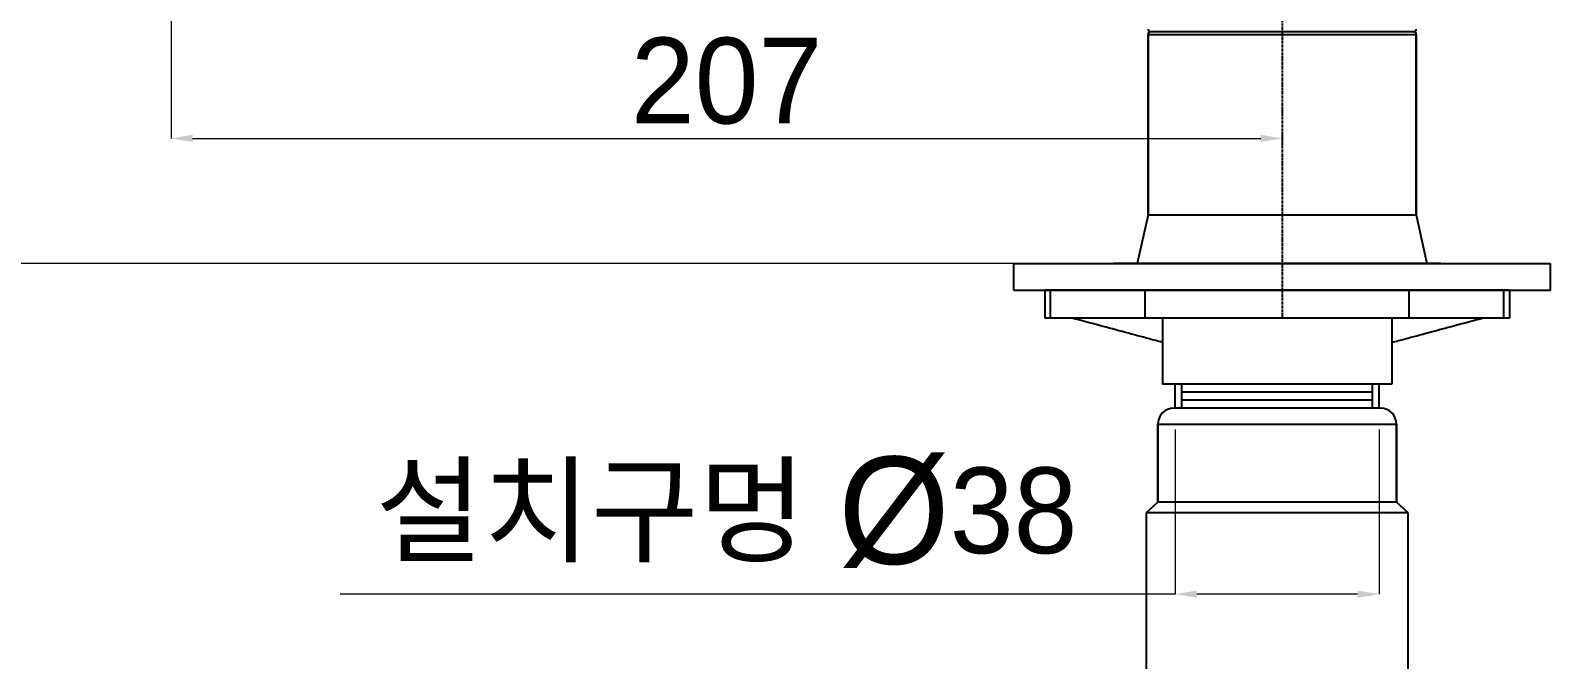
# Model space of a CAD drawing. Header units: millimetres. Extents: x 703 to 2175, y 672 to 1709.
# Drawn here: x 1378.4 to 1661.8, y 1216.7 to 1334 of the extents above; entities that cross this region are included whole.
import ezdxf

# ---------------------------------------------------------------- set-up
doc = ezdxf.new("R2010")
doc.units = ezdxf.units.MM
doc.linetypes.add('CENTER', pattern=[0.6, 0.375, -0.075, 0.075, -0.075])
doc.layers.add('02___PRT_ALL_AXES', color=7, linetype='Continuous')
doc.styles.add('Daelim Dimension', font='')
doc.styles.get('Daelim Dimension').set_extended_font_data('나눔고딕')
doc.dimstyles.new('DEFAULT', dxfattribs={"dimscale": 2, "dimtxt": 2, "dimasz": 2, "dimexe": 0, "dimexo": 2, "dimgap": 1, "dimtad": 1, "dimdec": 1, "dimzin": 9, "dimdsep": 46, "dimtxsty": 'Daelim Dimension', "dimcen": 0.5, "dimclrd": 252, "dimclre": 252, "dimclrt": 3, "dimadec": 1, "dimazin": 0, "dimtfac": 1, "dimtdec": 1, "dimtix": 1, "dimtmove": 0, "dimatfit": 3, "dimfxl": 1, "dimtolj": 1, "dimtzin": 1, "dimlwd": 9, "dimlwe": 9, "dimarcsym": 0})

# ---------------------------------------------------------------- blocks, each defined once
blk = doc.blocks.new('*D1')
at = {"color": 5, "lineweight": 9, "transparency": 16777216}
for p, q in [((1400.65, 1457.82), (1357.59, 1457.82)), ((1357.59, 1453.82), (1357.59, 1294.59)), ((1580.77, 1290.59), (1357.59, 1290.59))]:
    blk.add_line(p, q, dxfattribs=at)
at = {"color": 5, "transparency": 16777216}
for points in [[(1356.92, 1453.82), (1358.25, 1453.82), (1357.59, 1457.82)], [(1356.92, 1294.59), (1358.25, 1294.59), (1357.59, 1290.59)]]:
    blk.add_solid(points, dxfattribs=at)
at = {"layer": 'Defpoints', "color": 0, "transparency": 16777216}
for p in [(1404.65, 1457.82), (1357.59, 1290.59), (1584.77, 1290.59)]:
    blk.add_point(p, dxfattribs=at)
at = {"color": 7, "transparency": 16777216, "insert": (1346.88, 1374.27), "char_height": 16, "attachment_point": 5, "rotation": 90, "style": 'Daelim Dimension'}
blk.add_mtext('\\A1;167', dxfattribs=at)
blk = doc.blocks.new('*D2')
at = {"color": 5, "lineweight": 9, "transparency": 16777216}
for p, q in [((1402.38, 1518.54), (1303.3, 1518.54)), ((1303.3, 1514.54), (1303.3, 1294.59)), ((1580.77, 1290.59), (1303.3, 1290.59))]:
    blk.add_line(p, q, dxfattribs=at)
at = {"color": 5, "transparency": 16777216}
for points in [[(1302.63, 1514.54), (1303.96, 1514.54), (1303.3, 1518.54)], [(1302.63, 1294.59), (1303.96, 1294.59), (1303.3, 1290.59)]]:
    blk.add_solid(points, dxfattribs=at)
at = {"layer": 'Defpoints', "color": 0, "transparency": 16777216}
for p in [(1406.38, 1518.54), (1303.3, 1290.59), (1584.77, 1290.59)]:
    blk.add_point(p, dxfattribs=at)
at = {"color": 7, "transparency": 16777216, "insert": (1292.59, 1409.8), "char_height": 16, "attachment_point": 5, "rotation": 90, "style": 'Daelim Dimension'}
blk.add_mtext('\\A1;228', dxfattribs=at)
blk = doc.blocks.new('*D3')
at = {"color": 5, "lineweight": 9, "transparency": 16777216}
for p, q in [((1404.65, 1453.82), (1404.65, 1313.9)), ((1408.65, 1313.9), (1607.77, 1313.9)), ((1611.77, 1312.33), (1611.77, 1313.9))]:
    blk.add_line(p, q, dxfattribs=at)
at = {"color": 5, "transparency": 16777216}
for points in [[(1408.65, 1314.57), (1408.65, 1313.23), (1404.65, 1313.9)], [(1607.77, 1314.57), (1607.77, 1313.23), (1611.77, 1313.9)]]:
    blk.add_solid(points, dxfattribs=at)
at = {"layer": 'Defpoints', "color": 0, "transparency": 16777216}
for p in [(1404.65, 1457.82), (1611.77, 1313.9), (1611.77, 1308.33)]:
    blk.add_point(p, dxfattribs=at)
at = {"color": 7, "transparency": 16777216, "insert": (1508.21, 1324.57), "char_height": 16, "attachment_point": 5, "style": 'Daelim Dimension'}
blk.add_mtext('\\A1;207', dxfattribs=at)
blk = doc.blocks.new('*D7')
at = {"color": 5, "lineweight": 9, "transparency": 16777216}
for p, q in [((1591.84, 1259.59), (1591.84, 1228.9)), ((1629.84, 1259.59), (1629.84, 1228.9)), ((1591.84, 1228.9), (1436.19, 1228.9)), ((1625.84, 1228.9), (1595.84, 1228.9))]:
    blk.add_line(p, q, dxfattribs=at)
at = {"color": 5, "transparency": 16777216}
for points in [[(1595.84, 1229.57), (1595.84, 1228.24), (1591.84, 1228.9)], [(1625.84, 1229.57), (1625.84, 1228.24), (1629.84, 1228.9)]]:
    blk.add_solid(points, dxfattribs=at)
at = {"layer": 'Defpoints', "color": 0, "transparency": 16777216}
for p in [(1591.84, 1263.59), (1629.84, 1263.59), (1629.84, 1228.9)]:
    blk.add_point(p, dxfattribs=at)
at = {"color": 7, "transparency": 16777216, "insert": (1508.18, 1243.68), "char_height": 16, "attachment_point": 5, "style": 'Daelim Dimension'}
blk.add_mtext('\\A1;설치구멍 {\\H1.25x;\\C256;Ø}38', dxfattribs=at)

msp = doc.modelspace()

# ---------------------------------------------------------------- linework, layer by layer
at = {"color": 1, "linetype": 'CENTER'}
msp.add_line((1611.77, 1477.76), (1611.77, 1280.59), dxfattribs=at)
at = {"color": 7, "linetype": 'Continuous'}
for p, q in [((1586.77, 1333.29), (1636.77, 1333.29)), ((1586.77, 1299.65), (1586.77, 1333.29)), ((1636.27, 1333.79), (1587.27, 1333.79)), ((1636.77, 1299.65), (1636.77, 1333.29)), ((1561.72, 1285.59), (1561.72, 1290.59)), ((1661.81, 1285.59), (1661.81, 1290.59)), ((1654.17, 1285.59), (1567.51, 1285.59)), ((1567.51, 1285.59), (1567.51, 1280.39)), ((1568.58, 1280.39), (1568.58, 1285.59)), ((1586.25, 1280.39), (1586.25, 1285.59)), ((1635.44, 1280.39), (1635.44, 1285.59)), ((1653.1, 1280.39), (1653.1, 1285.59)), ((1654.17, 1285.59), (1654.17, 1280.39)), ((1654.17, 1280.39), (1567.51, 1280.39)), ((1589.44, 1280.39), (1589.44, 1268.09)), ((1632.24, 1280.39), (1632.24, 1268.09)), ((1588.59, 1260.59), (1633.09, 1260.59)), ((1588.59, 1246.09), (1588.59, 1260.59)), ((1633.09, 1246.09), (1633.09, 1260.59))]:
    msp.add_line(p, q, dxfattribs=at)
for p, q in [((1561.72, 1290.59), (1661.81, 1290.59)), ((1580.34, 1290.59), (1641.34, 1290.59)), ((1561.72, 1285.59), (1661.81, 1285.59)), ((1591.84, 1263.59), (1591.84, 1268.09)), ((1593.04, 1263.59), (1593.04, 1268.09)), ((1628.64, 1263.59), (1628.64, 1268.09)), ((1629.84, 1263.59), (1629.84, 1268.09))]:
    msp.add_line(p, q)
for centre, radius, start, end in [((1587.27, 1334.29), 0.5, 180, 270), ((1587.27, 1333.29), 0.5, 90, 180), ((1636.27, 1334.29), 0.5, 270, 0), ((1636.27, 1333.29), 0.5, 0, 90), ((1591.59, 1260.59), 3, 90, 180), ((1630.09, 1260.59), 3, 0, 90)]:
    msp.add_arc(centre, radius, start, end, dxfattribs=at)
for points, start_tangent, end_tangent in [([(1589.44, 1275.86), (1587.02, 1276.51), (1582.54, 1277.71), (1577.73, 1279.01), (1572.59, 1280.39)], (-0.965854, 0.259085), (-0.965592, 0.260062)), ([(1632.24, 1275.86), (1634.66, 1276.51), (1639.14, 1277.71), (1643.95, 1279.01), (1649.09, 1280.39)], (0.965854, 0.259085), (0.965592, 0.260062))]:
    msp.add_spline(points, degree=3, dxfattribs=dict(at, start_tangent=start_tangent, end_tangent=end_tangent))
at = {"layer": '02___PRT_ALL_AXES', "color": 7, "linetype": 'Continuous'}
for p, q in [((1586.77, 1333.29), (1586.77, 1299.65)), ((1636.77, 1333.29), (1636.77, 1299.65)), ((1586.77, 1299.65), (1584.77, 1290.59)), ((1586.77, 1299.65), (1636.77, 1299.65)), ((1636.77, 1299.65), (1638.77, 1290.59)), ((1580.34, 1290.59), (1641.34, 1290.59)), ((1641.34, 1290.59), (1580.34, 1290.59)), ((1581.27, 1290.59), (1642.27, 1290.59)), ((1584.77, 1290.59), (1638.77, 1290.59)), ((1585.17, 1290.59), (1638.37, 1290.59)), ((1585.17, 1290.59), (1638.37, 1290.59)), ((1585.82, 1290.59), (1637.72, 1290.59)), ((1585.82, 1290.59), (1637.72, 1290.59)), ((1589.44, 1280.39), (1589.44, 1268.09)), ((1632.24, 1280.39), (1632.24, 1268.09)), ((1632.24, 1268.09), (1589.44, 1268.09)), ((1628.64, 1266.59), (1593.04, 1266.59)), ((1628.64, 1265.09), (1593.04, 1265.09)), ((1630.09, 1263.59), (1591.59, 1263.59)), ((1588.59, 1260.59), (1588.59, 1246.09)), ((1633.09, 1260.59), (1633.09, 1246.09)), ((1588.59, 1246.09), (1586.39, 1244.09)), ((1635.29, 1244.09), (1586.39, 1244.09)), ((1586.39, 1244.09), (1586.39, 1213.59)), ((1633.09, 1246.09), (1588.59, 1246.09)), ((1635.29, 1244.09), (1633.09, 1246.09)), ((1635.29, 1213.59), (1635.29, 1244.09))]:
    msp.add_line(p, q, dxfattribs=at)

# ---------------------------------------------------------------- dimensions: what is measured, and where the dimension line sits
at = {"color": 5}
for base, p1, picture, middle in [((1303.3, 1290.59), (1406.38, 1518.54), '*D2', (1303.3, 1409.8)), ((1357.59, 1290.59), (1404.65, 1457.82), '*D1', (1357.59, 1374.27))]:
    dim = msp.add_linear_dim(base=base, p1=p1, p2=(1584.77, 1290.59), angle=90, dimstyle='DEFAULT', override={"dimtxt": 8, "dimdec": 0, "dimclrd": 5, "dimclre": 5, "dimclrt": 7}, dxfattribs=at)
    dim.commit()
    dim.dimension.update_dxf_attribs({"geometry": picture, "text_midpoint": middle, "dimtype": 160})
dim = msp.add_linear_dim(base=(1611.77, 1313.9), p1=(1404.65, 1457.82), p2=(1611.77, 1308.33), dimstyle='DEFAULT', override={"dimtxt": 8, "dimdec": 0, "dimclrd": 5, "dimclre": 5, "dimclrt": 7}, dxfattribs=at)
dim.commit()
dim.dimension.update_dxf_attribs({"geometry": '*D3', "text_midpoint": (1508.21, 1324.57)})
dim = msp.add_linear_dim(base=(1629.84, 1228.9), p1=(1591.84, 1263.59), p2=(1629.84, 1263.59), text='설치구멍 {\\H1.25x;\\C256;Ø}<>', dimstyle='DEFAULT', override={"dimtxt": 8, "dimdec": 0, "dimclrd": 5, "dimclre": 5, "dimclrt": 7}, dxfattribs=at)
dim.commit()
dim.dimension.update_dxf_attribs({"geometry": '*D7', "text_midpoint": (1508.18, 1228.9), "dimtype": 160})

doc.saveas('drawing.dxf')
